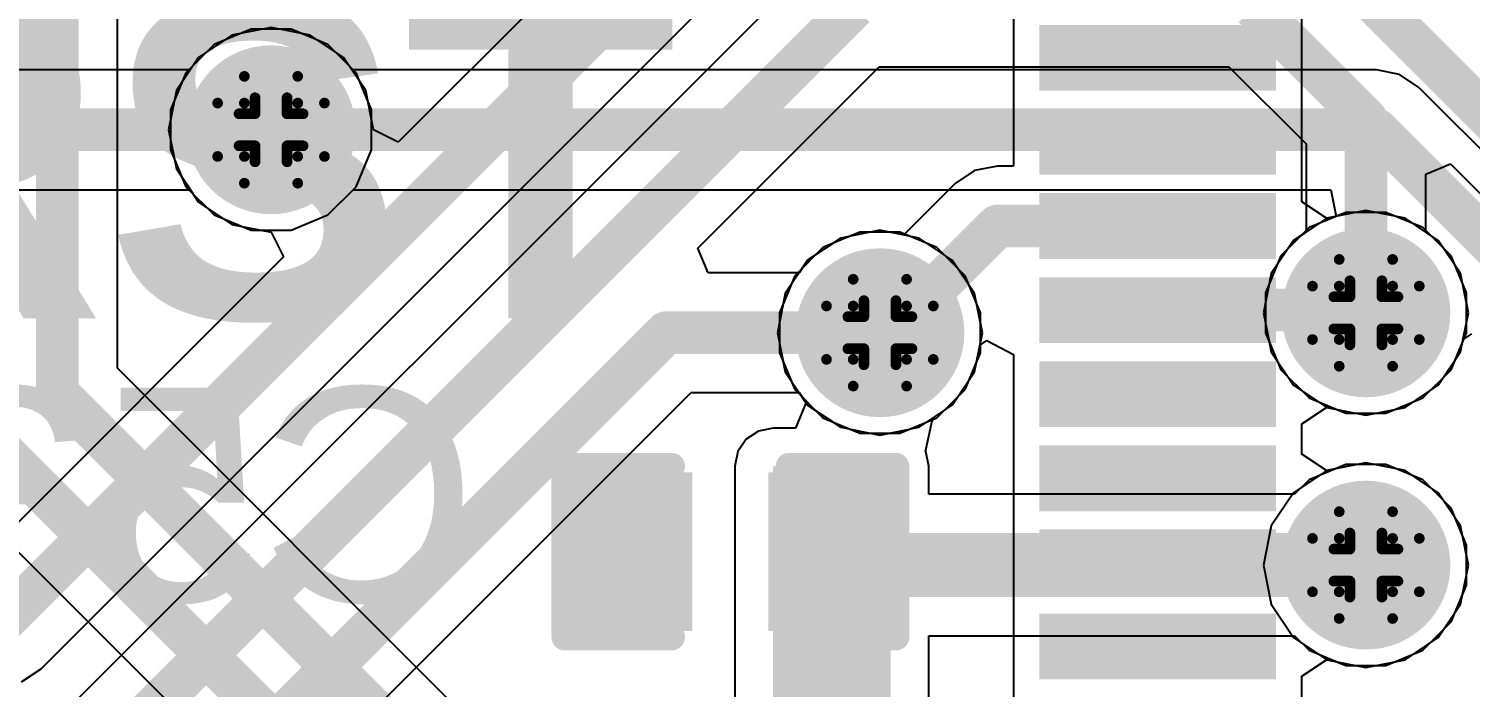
# Model space of a CAD drawing. Header units: inches. Extents: x -0.1 to 17.9, y -0.8 to 4.8.
# Drawn here: x 1.7406 to 2.0105, y 2.7796 to 2.9029 of the extents above; entities that cross this region are included whole.
import ezdxf

# ---------------------------------------------------------------- set-up
doc = ezdxf.new("R2010")
doc.units = ezdxf.units.IN
doc.header["$MEASUREMENT"] = 0
for name, color, linetype in [('Bottom Layer 1', 5, 'Continuous'), ('Bottom Overlay', 54, 'Continuous'), ('Bottom Paste', 16, 'Continuous'), ('Bottom Solder', 6, 'Continuous'), ('Drill Drawing', 1, 'Continuous'), ('GND+Signal', 16, 'Continuous'), ('PWR+Signal', 76, 'Continuous'), ('Top Layer 1', 1, 'Continuous'), ('Top Overlay', 2, 'Continuous'), ('Top Paste', 8, 'Continuous'), ('Top Solder', 216, 'Continuous'), ('Via Holes', 16, 'Continuous')]:
    doc.layers.add(name, color=color, linetype=linetype)
doc.styles.add('Arial', font='', dxfattribs={"height": 0.2})
doc.styles.add('Arial_Bold', font='', dxfattribs={"height": 0.2})
doc.styles.get('Arial').set_extended_font_data('Arial')
doc.styles.get('Arial_Bold').set_extended_font_data('Arial', bold=True)

# ---------------------------------------------------------------- blocks, each defined once
blk = doc.blocks.new('C___0402_B_19')
at = {"layer": 'Bottom Layer 1'}
for points in [[(-0.0095, 0.0125), (-0.0095, -0.0125), (-0.0275, -0.0125), (-0.0275, 0.0125)], [(0.0275, 0.0125), (0.0275, -0.0125), (0.0095, -0.0125), (0.0095, 0.0125)]]:
    blk.add_hatch(color=5, dxfattribs=at).paths.add_polyline_path(points)
at = {"layer": 'Bottom Paste'}
for points in [[(-0.0095, 0.0125), (-0.0095, -0.0125), (-0.0275, -0.0125), (-0.0275, 0.0125)], [(0.0275, 0.0125), (0.0275, -0.0125), (0.0095, -0.0125), (0.0095, 0.0125)]]:
    blk.add_hatch(color=16, dxfattribs=at).paths.add_polyline_path(points)
at = {"layer": 'Bottom Solder'}
for points in [[(-0.00714, 0.01486), (-0.00714, -0.01486), (-0.02986, -0.01486), (-0.02986, 0.01486)], [(0.02986, 0.01486), (0.02986, -0.01486), (0.00714, -0.01486), (0.00714, 0.01486)]]:
    blk.add_hatch(color=6, dxfattribs=at).paths.add_polyline_path(points)
at = {"layer": 'Bottom Overlay'}
for points in [[(-0.011, 0.016, 0.005, 0.005, 0), (-0.031, 0.016, 0.005, 0.005, 0)], [(-0.031, 0.016, 0.005, 0.005, 0), (-0.031, -0.016, 0.005, 0.005, 0)], [(0.031, 0.016, 0.005, 0.005, 0), (0.011, 0.016, 0.005, 0.005, 0)], [(0.031, 0.016, 0.005, 0.005, 0), (0.031, -0.016, 0.005, 0.005, 0)], [(-0.011, -0.016, 0.005, 0.005, 0), (-0.031, -0.016, 0.005, 0.005, 0)], [(0.031, -0.016, 0.005, 0.005, 0), (0.011, -0.016, 0.005, 0.005, 0)]]:
    blk.add_lwpolyline(points, format="xyseb", dxfattribs=at)
for points in [[(-0.03225, 0.016, 0.0025, 0.0025, 1), (-0.02975, 0.016, 0.0025, 0.0025, 1)], [(-0.03225, 0.016, 0.0025, 0.0025, 1), (-0.02975, 0.016, 0.0025, 0.0025, 1)], [(-0.01225, 0.016, 0.0025, 0.0025, 1), (-0.00975, 0.016, 0.0025, 0.0025, 1)], [(0.00975, 0.016, 0.0025, 0.0025, 1), (0.01225, 0.016, 0.0025, 0.0025, 1)], [(0.02975, 0.016, 0.0025, 0.0025, 1), (0.03225, 0.016, 0.0025, 0.0025, 1)], [(0.02975, 0.016, 0.0025, 0.0025, 1), (0.03225, 0.016, 0.0025, 0.0025, 1)], [(-0.03225, -0.016, 0.0025, 0.0025, 1), (-0.02975, -0.016, 0.0025, 0.0025, 1)], [(-0.03225, -0.016, 0.0025, 0.0025, 1), (-0.02975, -0.016, 0.0025, 0.0025, 1)], [(-0.01225, -0.016, 0.0025, 0.0025, 1), (-0.00975, -0.016, 0.0025, 0.0025, 1)], [(0.00975, -0.016, 0.0025, 0.0025, 1), (0.01225, -0.016, 0.0025, 0.0025, 1)], [(0.02975, -0.016, 0.0025, 0.0025, 1), (0.03225, -0.016, 0.0025, 0.0025, 1)], [(0.02975, -0.016, 0.0025, 0.0025, 1), (0.03225, -0.016, 0.0025, 0.0025, 1)]]:
    blk.add_lwpolyline(points, format="xyseb", close=True, dxfattribs=at)
blk = doc.blocks.new('100_VQFN__12_12__100')
at = {"layer": 'Top Layer 1'}
for points in [[(-0.208, 0.16148), (-0.208, 0.15348), (-0.248, 0.15348), (-0.248, 0.16148)], [(-0.208, 0.14573), (-0.208, 0.13773), (-0.248, 0.13773), (-0.248, 0.14573)], [(-0.208, 0.12998), (-0.208, 0.12198), (-0.248, 0.12198), (-0.248, 0.12998)], [(-0.208, 0.11424), (-0.208, 0.10624), (-0.248, 0.10624), (-0.248, 0.11424)], [(-0.208, 0.09849), (-0.208, 0.09049), (-0.248, 0.09049), (-0.248, 0.09849)], [(-0.208, 0.08274), (-0.208, 0.07474), (-0.248, 0.07474), (-0.248, 0.08274)], [(-0.208, 0.06699), (-0.208, 0.05899), (-0.248, 0.05899), (-0.248, 0.06699)], [(-0.208, 0.05124), (-0.208, 0.04324), (-0.248, 0.04324), (-0.248, 0.05124)]]:
    blk.add_hatch(color=1, dxfattribs=at).paths.add_polyline_path(points)
at = {"layer": 'Top Paste'}
for points in [[(-0.208, 0.16148), (-0.208, 0.15348), (-0.248, 0.15348), (-0.248, 0.16148)], [(-0.208, 0.14573), (-0.208, 0.13773), (-0.248, 0.13773), (-0.248, 0.14573)], [(-0.208, 0.12998), (-0.208, 0.12198), (-0.248, 0.12198), (-0.248, 0.12998)], [(-0.208, 0.11424), (-0.208, 0.10624), (-0.248, 0.10624), (-0.248, 0.11424)], [(-0.208, 0.09849), (-0.208, 0.09049), (-0.248, 0.09049), (-0.248, 0.09849)], [(-0.208, 0.08274), (-0.208, 0.07474), (-0.248, 0.07474), (-0.248, 0.08274)], [(-0.208, 0.06699), (-0.208, 0.05899), (-0.248, 0.05899), (-0.248, 0.06699)], [(-0.208, 0.05124), (-0.208, 0.04324), (-0.248, 0.04324), (-0.248, 0.05124)]]:
    blk.add_hatch(color=8, dxfattribs=at).paths.add_polyline_path(points)
at = {"layer": 'Top Solder'}
for points in [[(-0.20583, 0.16365), (-0.20583, 0.15131), (-0.25016, 0.15131), (-0.25016, 0.16365)], [(-0.20583, 0.1479), (-0.20583, 0.13557), (-0.25016, 0.13557), (-0.25016, 0.1479)], [(-0.20583, 0.13215), (-0.20583, 0.11982), (-0.25016, 0.11982), (-0.25016, 0.13215)], [(-0.20583, 0.1164), (-0.20583, 0.10407), (-0.25016, 0.10407), (-0.25016, 0.1164)], [(-0.20583, 0.10065), (-0.20583, 0.08832), (-0.25016, 0.08832), (-0.25016, 0.10065)], [(-0.20583, 0.08491), (-0.20583, 0.07257), (-0.25016, 0.07257), (-0.25016, 0.08491)], [(-0.20583, 0.06916), (-0.20583, 0.05683), (-0.25016, 0.05683), (-0.25016, 0.06916)], [(-0.20583, 0.05341), (-0.20583, 0.04108), (-0.25016, 0.04108), (-0.25016, 0.05341)]]:
    blk.add_hatch(color=216, dxfattribs=at).paths.add_polyline_path(points)

msp = doc.modelspace()

# ---------------------------------------------------------------- hatches: boundary and pattern name
at = {"layer": 'Bottom Layer 1'}
h = msp.add_hatch(color=5, dxfattribs=at)
edge = h.paths.add_edge_path()
edge.add_arc((1.786, 2.884), 0.01181, 0, 360)
h = msp.add_hatch(color=5, dxfattribs=at)
edge = h.paths.add_edge_path()
edge.add_arc((1.991, 2.84972), 0.01181, 0, 360)
h = msp.add_hatch(color=5, dxfattribs=at)
edge = h.paths.add_edge_path()
edge.add_arc((1.9, 2.846), 0.01181, 0, 360)
msp.add_hatch(color=5, dxfattribs=at).paths.add_polyline_path([(1.88, 2.744), (1.902, 2.744), (1.902, 2.821), (1.88, 2.821)])
h = msp.add_hatch(color=5, dxfattribs=at)
edge = h.paths.add_edge_path()
edge.add_arc((1.991, 2.80248), 0.01181, 0, 360)
at = {"layer": 'Bottom Solder'}
h = msp.add_hatch(color=6, dxfattribs=at)
edge = h.paths.add_edge_path()
edge.add_arc((1.786, 2.884), 0.01581, 0, 360)
h = msp.add_hatch(color=6, dxfattribs=at)
edge = h.paths.add_edge_path()
edge.add_arc((1.991, 2.84972), 0.01581, 0, 360)
h = msp.add_hatch(color=6, dxfattribs=at)
edge = h.paths.add_edge_path()
edge.add_arc((1.9, 2.846), 0.01581, 0, 360)
h = msp.add_hatch(color=6, dxfattribs=at)
edge = h.paths.add_edge_path()
edge.add_arc((1.991, 2.80248), 0.01581, 0, 360)
at = {"layer": 'GND+Signal'}
h = msp.add_hatch(color=16, dxfattribs=at)
edge = h.paths.add_edge_path()
edge.add_arc((1.786, 2.884), 0.01181, 0, 360)
h = msp.add_hatch(color=16, dxfattribs=at)
edge = h.paths.add_edge_path()
edge.add_arc((1.991, 2.84972), 0.01181, 0, 360)
h = msp.add_hatch(color=16, dxfattribs=at)
edge = h.paths.add_edge_path()
edge.add_arc((1.9, 2.846), 0.01181, 0, 360)
h = msp.add_hatch(color=16, dxfattribs=at)
edge = h.paths.add_edge_path()
edge.add_arc((1.991, 2.80248), 0.01181, 0, 360)
at = {"layer": 'PWR+Signal'}
h = msp.add_hatch(color=76, dxfattribs=at)
edge = h.paths.add_edge_path()
edge.add_arc((1.786, 2.884), 0.01181, 0, 360)
h = msp.add_hatch(color=76, dxfattribs=at)
edge = h.paths.add_edge_path()
edge.add_arc((1.991, 2.84972), 0.01181, 0, 360)
h = msp.add_hatch(color=76, dxfattribs=at)
edge = h.paths.add_edge_path()
edge.add_arc((1.9, 2.846), 0.01181, 0, 360)
h = msp.add_hatch(color=76, dxfattribs=at)
edge = h.paths.add_edge_path()
edge.add_arc((1.991, 2.80248), 0.01181, 0, 360)
at = {"layer": 'Top Layer 1'}
h = msp.add_hatch(color=1, dxfattribs=at)
edge = h.paths.add_edge_path()
edge.add_arc((1.786, 2.884), 0.01181, 0, 360)
h = msp.add_hatch(color=1, dxfattribs=at)
edge = h.paths.add_edge_path()
edge.add_arc((1.991, 2.84972), 0.01181, 0, 360)
h = msp.add_hatch(color=1, dxfattribs=at)
edge = h.paths.add_edge_path()
edge.add_arc((1.9, 2.846), 0.01181, 0, 360)
h = msp.add_hatch(color=1, dxfattribs=at)
edge = h.paths.add_edge_path()
edge.add_arc((1.991, 2.80248), 0.01181, 0, 360)
at = {"layer": 'Via Holes'}
h = msp.add_hatch(color=7, dxfattribs=at)
edge = h.paths.add_edge_path()
edge.add_arc((1.786, 2.884), 0.00591, 0, 360)
h = msp.add_hatch(color=7, dxfattribs=at)
edge = h.paths.add_edge_path()
edge.add_arc((1.991, 2.84972), 0.00591, 0, 360)
h = msp.add_hatch(color=7, dxfattribs=at)
edge = h.paths.add_edge_path()
edge.add_arc((1.9, 2.846), 0.00591, 0, 360)
h = msp.add_hatch(color=7, dxfattribs=at)
edge = h.paths.add_edge_path()
edge.add_arc((1.991, 2.80248), 0.00591, 0, 360)

# ---------------------------------------------------------------- linework, layer by layer
at = {"layer": 'Bottom Layer 1'}
for p, q in [((1.75722, 2.83933), (1.75722, 3.38261)), ((1.78226, 2.90281), (1.77534, 2.89995)), ((1.78974, 2.90281), (1.78226, 2.90281)), ((1.79666, 2.89995), (1.78974, 2.90281)), ((1.77534, 2.89995), (1.77005, 2.89466)), ((1.80139, 2.89522), (1.79666, 2.89995)), ((1.77005, 2.89466), (1.76719, 2.88774)), ((1.993, 2.89522), (1.80139, 2.89522)), ((1.99729, 2.89436), (1.993, 2.89522)), ((1.993, 2.89522), (1.993, 2.89522)), ((2.00093, 2.89193), (1.99729, 2.89436)), ((2.02618, 2.86668), (2.00093, 2.89193)), ((1.76719, 2.88774), (1.76719, 2.88026)), ((1.76719, 2.88026), (1.77005, 2.87334)), ((1.77005, 2.87334), (1.77534, 2.86805)), ((1.79666, 2.86805), (1.80139, 2.87278)), ((1.80139, 2.87278), (1.98445, 2.87278)), ((1.98445, 2.87278), (1.98545, 2.86778)), ((1.77534, 2.86805), (1.78226, 2.86519)), ((1.78974, 2.86519), (1.79666, 2.86805)), ((1.98545, 2.86778), (1.98035, 2.86567)), ((1.78226, 2.86519), (1.78974, 2.86519)), ((1.89626, 2.86481), (1.88934, 2.86195)), ((1.90374, 2.86481), (1.89626, 2.86481)), ((1.91066, 2.86195), (1.90374, 2.86481)), ((1.98035, 2.86567), (1.97505, 2.86038)), ((1.88934, 2.86195), (1.88405, 2.85666)), ((1.91595, 2.85666), (1.91066, 2.86195)), ((1.97505, 2.86038), (1.97219, 2.85347)), ((1.88405, 2.85666), (1.88119, 2.84974)), ((1.91881, 2.84974), (1.91595, 2.85666)), ((1.97219, 2.85347), (1.97219, 2.84598)), ((1.88119, 2.84974), (1.88119, 2.84226)), ((1.91881, 2.84226), (1.91881, 2.84974)), ((1.97219, 2.84598), (1.97505, 2.83907)), ((2.00695, 2.83907), (2.00931, 2.84476)), ((2.00931, 2.84476), (2.01086, 2.84577)), ((1.70018, 2.84343), (1.84094, 2.70268)), ((1.88119, 2.84226), (1.88405, 2.83534)), ((1.91595, 2.83534), (1.91881, 2.84226)), ((1.85871, 2.73784), (1.75722, 2.83933)), ((1.97505, 2.83907), (1.98035, 2.83378)), ((2.00166, 2.83378), (2.00695, 2.83907)), ((1.88405, 2.83534), (1.88626, 2.83314)), ((1.91066, 2.83005), (1.91595, 2.83534)), ((1.98035, 2.83378), (1.98726, 2.83091)), ((1.99474, 2.83091), (2.00166, 2.83378)), ((1.88626, 2.83314), (1.88419, 2.82814)), ((1.90856, 2.82377), (1.9098, 2.82947)), ((1.9098, 2.82947), (1.91008, 2.82982)), ((1.91008, 2.82982), (1.91066, 2.83005)), ((1.98726, 2.83091), (1.99474, 2.83091)), ((1.87495, 2.82605), (1.87341, 2.82373)), ((1.87727, 2.82759), (1.87495, 2.82605)), ((1.88, 2.82814), (1.87727, 2.82759)), ((1.88419, 2.82814), (1.88, 2.82814)), ((1.87341, 2.82373), (1.87286, 2.821)), ((1.90859, 2.82373), (1.90856, 2.82377)), ((1.90914, 2.821), (1.90859, 2.82373)), ((1.87286, 2.821), (1.87286, 2.744)), ((1.90914, 2.81574), (1.90914, 2.821)), ((1.98726, 2.82129), (1.98035, 2.81843)), ((1.99474, 2.82129), (1.98726, 2.82129)), ((2.00166, 2.81843), (1.99474, 2.82129)), ((1.98035, 2.81843), (1.97765, 2.81574)), ((2.00695, 2.81314), (2.00166, 2.81843)), ((1.97765, 2.81574), (1.90914, 2.81574)), ((2.00981, 2.80622), (2.00695, 2.81314)), ((2.00981, 2.79874), (2.00981, 2.80622)), ((2.00695, 2.79183), (2.00981, 2.79874)), ((2.00166, 2.78653), (2.00695, 2.79183)), ((1.90914, 2.74819), (1.90914, 2.78923)), ((1.90914, 2.78923), (1.97765, 2.78923)), ((1.97765, 2.78923), (1.98035, 2.78653)), ((1.98035, 2.78653), (1.98726, 2.78367)), ((1.99474, 2.78367), (2.00166, 2.78653)), ((1.98726, 2.78367), (1.99474, 2.78367))]:
    msp.add_line(p, q, dxfattribs=at)
for points in [[(1.746, 2.83469, 0.008, 0.008, 0), (1.746, 3.398, 0.008, 0.008, 0)], [(1.786, 2.884, 0.008, 0.008, 0), (1.993, 2.884, 0.008, 0.008, 0)], [(1.993, 2.884, 0.008, 0.008, 0), (2.02154, 2.85546, 0.008, 0.008, 0)], [(1.70789, 2.85159, 0.008, 0.008, 0), (1.85752, 2.70195, 0.008, 0.008, 0)], [(1.746, 2.83469, 0.008, 0.008, 0), (1.85407, 2.72662, 0.008, 0.008, 0)], [(1.8905, 2.805, 0.012, 0.012, 0), (1.89302, 2.80248, 0.012, 0.012, 0)], [(1.89302, 2.80248, 0.012, 0.012, 0), (1.991, 2.80248, 0.012, 0.012, 0)]]:
    msp.add_lwpolyline(points, format="xyseb", dxfattribs=at)
for points in [[(1.784, 2.884, 0.004, 0.004, 1), (1.788, 2.884, 0.004, 0.004, 1)], [(1.991, 2.884, 0.004, 0.004, 1), (1.995, 2.884, 0.004, 0.004, 1)], [(1.991, 2.884, 0.004, 0.004, 1), (1.995, 2.884, 0.004, 0.004, 1)], [(1.744, 2.83469, 0.004, 0.004, 1), (1.748, 2.83469, 0.004, 0.004, 1)], [(1.744, 2.83469, 0.004, 0.004, 1), (1.748, 2.83469, 0.004, 0.004, 1)], [(1.8875, 2.805, 0.006, 0.006, 1), (1.8935, 2.805, 0.006, 0.006, 1)], [(1.89002, 2.80248, 0.006, 0.006, 1), (1.89602, 2.80248, 0.006, 0.006, 1)], [(1.89002, 2.80248, 0.006, 0.006, 1), (1.89602, 2.80248, 0.006, 0.006, 1)], [(1.988, 2.80248, 0.006, 0.006, 1), (1.994, 2.80248, 0.006, 0.006, 1)]]:
    msp.add_lwpolyline(points, format="xyseb", close=True, dxfattribs=at)
at = {"layer": 'Drill Drawing'}
for points in [[(1.781, 2.889, 0.002, 0.002, 0), (1.781, 2.894, 0.002, 0.002, 0)], [(1.781, 2.894, 0.002, 0.002, 0), (1.791, 2.894, 0.002, 0.002, 0)], [(1.791, 2.889, 0.002, 0.002, 0), (1.791, 2.894, 0.002, 0.002, 0)], [(1.783, 2.887, 0.002, 0.002, 0), (1.783, 2.89, 0.002, 0.002, 0)], [(1.783, 2.89, 0.002, 0.002, 0), (1.789, 2.89, 0.002, 0.002, 0)], [(1.789, 2.887, 0.002, 0.002, 0), (1.789, 2.89, 0.002, 0.002, 0)], [(1.776, 2.879, 0.002, 0.002, 0), (1.776, 2.889, 0.002, 0.002, 0)], [(1.776, 2.889, 0.002, 0.002, 0), (1.781, 2.889, 0.002, 0.002, 0)], [(1.78, 2.881, 0.002, 0.002, 0), (1.78, 2.887, 0.002, 0.002, 0)], [(1.78, 2.887, 0.002, 0.002, 0), (1.783, 2.887, 0.002, 0.002, 0)], [(1.789, 2.887, 0.002, 0.002, 0), (1.792, 2.887, 0.002, 0.002, 0)], [(1.791, 2.889, 0.002, 0.002, 0), (1.796, 2.889, 0.002, 0.002, 0)], [(1.792, 2.881, 0.002, 0.002, 0), (1.792, 2.887, 0.002, 0.002, 0)], [(1.796, 2.879, 0.002, 0.002, 0), (1.796, 2.889, 0.002, 0.002, 0)], [(1.776, 2.879, 0.002, 0.002, 0), (1.781, 2.879, 0.002, 0.002, 0)], [(1.78, 2.881, 0.002, 0.002, 0), (1.783, 2.881, 0.002, 0.002, 0)], [(1.781, 2.874, 0.002, 0.002, 0), (1.781, 2.879, 0.002, 0.002, 0)], [(1.783, 2.878, 0.002, 0.002, 0), (1.783, 2.881, 0.002, 0.002, 0)], [(1.789, 2.881, 0.002, 0.002, 0), (1.792, 2.881, 0.002, 0.002, 0)], [(1.789, 2.878, 0.002, 0.002, 0), (1.789, 2.881, 0.002, 0.002, 0)], [(1.791, 2.879, 0.002, 0.002, 0), (1.796, 2.879, 0.002, 0.002, 0)], [(1.791, 2.874, 0.002, 0.002, 0), (1.791, 2.879, 0.002, 0.002, 0)], [(1.783, 2.878, 0.002, 0.002, 0), (1.789, 2.878, 0.002, 0.002, 0)], [(1.781, 2.874, 0.002, 0.002, 0), (1.791, 2.874, 0.002, 0.002, 0)], [(1.986, 2.85472, 0.002, 0.002, 0), (1.986, 2.85972, 0.002, 0.002, 0)], [(1.986, 2.85972, 0.002, 0.002, 0), (1.996, 2.85972, 0.002, 0.002, 0)], [(1.996, 2.85472, 0.002, 0.002, 0), (1.996, 2.85972, 0.002, 0.002, 0)], [(1.895, 2.851, 0.002, 0.002, 0), (1.895, 2.856, 0.002, 0.002, 0)], [(1.895, 2.856, 0.002, 0.002, 0), (1.905, 2.856, 0.002, 0.002, 0)], [(1.905, 2.851, 0.002, 0.002, 0), (1.905, 2.856, 0.002, 0.002, 0)], [(1.981, 2.84472, 0.002, 0.002, 0), (1.981, 2.85472, 0.002, 0.002, 0)], [(1.981, 2.85472, 0.002, 0.002, 0), (1.986, 2.85472, 0.002, 0.002, 0)], [(1.988, 2.85272, 0.002, 0.002, 0), (1.988, 2.85572, 0.002, 0.002, 0)], [(1.988, 2.85572, 0.002, 0.002, 0), (1.994, 2.85572, 0.002, 0.002, 0)], [(1.994, 2.85272, 0.002, 0.002, 0), (1.994, 2.85572, 0.002, 0.002, 0)], [(1.996, 2.85472, 0.002, 0.002, 0), (2.001, 2.85472, 0.002, 0.002, 0)], [(2.001, 2.84472, 0.002, 0.002, 0), (2.001, 2.85472, 0.002, 0.002, 0)], [(1.897, 2.849, 0.002, 0.002, 0), (1.897, 2.852, 0.002, 0.002, 0)], [(1.897, 2.852, 0.002, 0.002, 0), (1.903, 2.852, 0.002, 0.002, 0)], [(1.903, 2.849, 0.002, 0.002, 0), (1.903, 2.852, 0.002, 0.002, 0)], [(1.985, 2.84672, 0.002, 0.002, 0), (1.985, 2.85272, 0.002, 0.002, 0)], [(1.985, 2.85272, 0.002, 0.002, 0), (1.988, 2.85272, 0.002, 0.002, 0)], [(1.994, 2.85272, 0.002, 0.002, 0), (1.997, 2.85272, 0.002, 0.002, 0)], [(1.997, 2.84672, 0.002, 0.002, 0), (1.997, 2.85272, 0.002, 0.002, 0)], [(1.89, 2.841, 0.002, 0.002, 0), (1.89, 2.851, 0.002, 0.002, 0)], [(1.89, 2.851, 0.002, 0.002, 0), (1.895, 2.851, 0.002, 0.002, 0)], [(1.894, 2.843, 0.002, 0.002, 0), (1.894, 2.849, 0.002, 0.002, 0)], [(1.894, 2.849, 0.002, 0.002, 0), (1.897, 2.849, 0.002, 0.002, 0)], [(1.903, 2.849, 0.002, 0.002, 0), (1.906, 2.849, 0.002, 0.002, 0)], [(1.905, 2.851, 0.002, 0.002, 0), (1.91, 2.851, 0.002, 0.002, 0)], [(1.906, 2.843, 0.002, 0.002, 0), (1.906, 2.849, 0.002, 0.002, 0)], [(1.91, 2.841, 0.002, 0.002, 0), (1.91, 2.851, 0.002, 0.002, 0)], [(1.985, 2.84672, 0.002, 0.002, 0), (1.988, 2.84672, 0.002, 0.002, 0)], [(1.988, 2.84372, 0.002, 0.002, 0), (1.988, 2.84672, 0.002, 0.002, 0)], [(1.994, 2.84672, 0.002, 0.002, 0), (1.997, 2.84672, 0.002, 0.002, 0)], [(1.994, 2.84372, 0.002, 0.002, 0), (1.994, 2.84672, 0.002, 0.002, 0)], [(1.981, 2.84472, 0.002, 0.002, 0), (1.986, 2.84472, 0.002, 0.002, 0)], [(1.986, 2.83972, 0.002, 0.002, 0), (1.986, 2.84472, 0.002, 0.002, 0)], [(1.988, 2.84372, 0.002, 0.002, 0), (1.994, 2.84372, 0.002, 0.002, 0)], [(1.996, 2.84472, 0.002, 0.002, 0), (2.001, 2.84472, 0.002, 0.002, 0)], [(1.996, 2.83972, 0.002, 0.002, 0), (1.996, 2.84472, 0.002, 0.002, 0)], [(1.89, 2.841, 0.002, 0.002, 0), (1.895, 2.841, 0.002, 0.002, 0)], [(1.894, 2.843, 0.002, 0.002, 0), (1.897, 2.843, 0.002, 0.002, 0)], [(1.895, 2.836, 0.002, 0.002, 0), (1.895, 2.841, 0.002, 0.002, 0)], [(1.897, 2.84, 0.002, 0.002, 0), (1.897, 2.843, 0.002, 0.002, 0)], [(1.903, 2.843, 0.002, 0.002, 0), (1.906, 2.843, 0.002, 0.002, 0)], [(1.903, 2.84, 0.002, 0.002, 0), (1.903, 2.843, 0.002, 0.002, 0)], [(1.905, 2.841, 0.002, 0.002, 0), (1.91, 2.841, 0.002, 0.002, 0)], [(1.905, 2.836, 0.002, 0.002, 0), (1.905, 2.841, 0.002, 0.002, 0)], [(1.897, 2.84, 0.002, 0.002, 0), (1.903, 2.84, 0.002, 0.002, 0)], [(1.986, 2.83972, 0.002, 0.002, 0), (1.996, 2.83972, 0.002, 0.002, 0)], [(1.895, 2.836, 0.002, 0.002, 0), (1.905, 2.836, 0.002, 0.002, 0)], [(1.986, 2.80748, 0.002, 0.002, 0), (1.986, 2.81248, 0.002, 0.002, 0)], [(1.986, 2.81248, 0.002, 0.002, 0), (1.996, 2.81248, 0.002, 0.002, 0)], [(1.996, 2.80748, 0.002, 0.002, 0), (1.996, 2.81248, 0.002, 0.002, 0)], [(1.988, 2.80548, 0.002, 0.002, 0), (1.988, 2.80848, 0.002, 0.002, 0)], [(1.988, 2.80848, 0.002, 0.002, 0), (1.994, 2.80848, 0.002, 0.002, 0)], [(1.994, 2.80548, 0.002, 0.002, 0), (1.994, 2.80848, 0.002, 0.002, 0)], [(1.981, 2.79748, 0.002, 0.002, 0), (1.981, 2.80748, 0.002, 0.002, 0)], [(1.981, 2.80748, 0.002, 0.002, 0), (1.986, 2.80748, 0.002, 0.002, 0)], [(1.996, 2.80748, 0.002, 0.002, 0), (2.001, 2.80748, 0.002, 0.002, 0)], [(2.001, 2.79748, 0.002, 0.002, 0), (2.001, 2.80748, 0.002, 0.002, 0)], [(1.985, 2.79948, 0.002, 0.002, 0), (1.985, 2.80548, 0.002, 0.002, 0)], [(1.985, 2.80548, 0.002, 0.002, 0), (1.988, 2.80548, 0.002, 0.002, 0)], [(1.994, 2.80548, 0.002, 0.002, 0), (1.997, 2.80548, 0.002, 0.002, 0)], [(1.997, 2.79948, 0.002, 0.002, 0), (1.997, 2.80548, 0.002, 0.002, 0)], [(1.985, 2.79948, 0.002, 0.002, 0), (1.988, 2.79948, 0.002, 0.002, 0)], [(1.988, 2.79648, 0.002, 0.002, 0), (1.988, 2.79948, 0.002, 0.002, 0)], [(1.994, 2.79948, 0.002, 0.002, 0), (1.997, 2.79948, 0.002, 0.002, 0)], [(1.994, 2.79648, 0.002, 0.002, 0), (1.994, 2.79948, 0.002, 0.002, 0)], [(1.981, 2.79748, 0.002, 0.002, 0), (1.986, 2.79748, 0.002, 0.002, 0)], [(1.986, 2.79248, 0.002, 0.002, 0), (1.986, 2.79748, 0.002, 0.002, 0)], [(1.988, 2.79648, 0.002, 0.002, 0), (1.994, 2.79648, 0.002, 0.002, 0)], [(1.996, 2.79748, 0.002, 0.002, 0), (2.001, 2.79748, 0.002, 0.002, 0)], [(1.996, 2.79248, 0.002, 0.002, 0), (1.996, 2.79748, 0.002, 0.002, 0)], [(1.986, 2.79248, 0.002, 0.002, 0), (1.996, 2.79248, 0.002, 0.002, 0)]]:
    msp.add_lwpolyline(points, format="xyseb", dxfattribs=at)
for points in [[(1.7805, 2.894, 0.001, 0.001, 1), (1.7815, 2.894, 0.001, 0.001, 1)], [(1.7805, 2.894, 0.001, 0.001, 1), (1.7815, 2.894, 0.001, 0.001, 1)], [(1.7905, 2.894, 0.001, 0.001, 1), (1.7915, 2.894, 0.001, 0.001, 1)], [(1.7905, 2.894, 0.001, 0.001, 1), (1.7915, 2.894, 0.001, 0.001, 1)], [(1.7825, 2.89, 0.001, 0.001, 1), (1.7835, 2.89, 0.001, 0.001, 1)], [(1.7825, 2.89, 0.001, 0.001, 1), (1.7835, 2.89, 0.001, 0.001, 1)], [(1.7885, 2.89, 0.001, 0.001, 1), (1.7895, 2.89, 0.001, 0.001, 1)], [(1.7885, 2.89, 0.001, 0.001, 1), (1.7895, 2.89, 0.001, 0.001, 1)], [(1.7755, 2.889, 0.001, 0.001, 1), (1.7765, 2.889, 0.001, 0.001, 1)], [(1.7755, 2.889, 0.001, 0.001, 1), (1.7765, 2.889, 0.001, 0.001, 1)], [(1.7795, 2.887, 0.001, 0.001, 1), (1.7805, 2.887, 0.001, 0.001, 1)], [(1.7795, 2.887, 0.001, 0.001, 1), (1.7805, 2.887, 0.001, 0.001, 1)], [(1.7805, 2.889, 0.001, 0.001, 1), (1.7815, 2.889, 0.001, 0.001, 1)], [(1.7805, 2.889, 0.001, 0.001, 1), (1.7815, 2.889, 0.001, 0.001, 1)], [(1.7825, 2.887, 0.001, 0.001, 1), (1.7835, 2.887, 0.001, 0.001, 1)], [(1.7825, 2.887, 0.001, 0.001, 1), (1.7835, 2.887, 0.001, 0.001, 1)], [(1.7885, 2.887, 0.001, 0.001, 1), (1.7895, 2.887, 0.001, 0.001, 1)], [(1.7885, 2.887, 0.001, 0.001, 1), (1.7895, 2.887, 0.001, 0.001, 1)], [(1.7905, 2.889, 0.001, 0.001, 1), (1.7915, 2.889, 0.001, 0.001, 1)], [(1.7905, 2.889, 0.001, 0.001, 1), (1.7915, 2.889, 0.001, 0.001, 1)], [(1.7915, 2.887, 0.001, 0.001, 1), (1.7925, 2.887, 0.001, 0.001, 1)], [(1.7915, 2.887, 0.001, 0.001, 1), (1.7925, 2.887, 0.001, 0.001, 1)], [(1.7955, 2.889, 0.001, 0.001, 1), (1.7965, 2.889, 0.001, 0.001, 1)], [(1.7955, 2.889, 0.001, 0.001, 1), (1.7965, 2.889, 0.001, 0.001, 1)], [(1.7755, 2.879, 0.001, 0.001, 1), (1.7765, 2.879, 0.001, 0.001, 1)], [(1.7755, 2.879, 0.001, 0.001, 1), (1.7765, 2.879, 0.001, 0.001, 1)], [(1.7795, 2.881, 0.001, 0.001, 1), (1.7805, 2.881, 0.001, 0.001, 1)], [(1.7795, 2.881, 0.001, 0.001, 1), (1.7805, 2.881, 0.001, 0.001, 1)], [(1.7805, 2.879, 0.001, 0.001, 1), (1.7815, 2.879, 0.001, 0.001, 1)], [(1.7805, 2.879, 0.001, 0.001, 1), (1.7815, 2.879, 0.001, 0.001, 1)], [(1.7825, 2.881, 0.001, 0.001, 1), (1.7835, 2.881, 0.001, 0.001, 1)], [(1.7825, 2.881, 0.001, 0.001, 1), (1.7835, 2.881, 0.001, 0.001, 1)], [(1.7885, 2.881, 0.001, 0.001, 1), (1.7895, 2.881, 0.001, 0.001, 1)], [(1.7885, 2.881, 0.001, 0.001, 1), (1.7895, 2.881, 0.001, 0.001, 1)], [(1.7905, 2.879, 0.001, 0.001, 1), (1.7915, 2.879, 0.001, 0.001, 1)], [(1.7905, 2.879, 0.001, 0.001, 1), (1.7915, 2.879, 0.001, 0.001, 1)], [(1.7915, 2.881, 0.001, 0.001, 1), (1.7925, 2.881, 0.001, 0.001, 1)], [(1.7915, 2.881, 0.001, 0.001, 1), (1.7925, 2.881, 0.001, 0.001, 1)], [(1.7955, 2.879, 0.001, 0.001, 1), (1.7965, 2.879, 0.001, 0.001, 1)], [(1.7955, 2.879, 0.001, 0.001, 1), (1.7965, 2.879, 0.001, 0.001, 1)], [(1.7825, 2.878, 0.001, 0.001, 1), (1.7835, 2.878, 0.001, 0.001, 1)], [(1.7825, 2.878, 0.001, 0.001, 1), (1.7835, 2.878, 0.001, 0.001, 1)], [(1.7885, 2.878, 0.001, 0.001, 1), (1.7895, 2.878, 0.001, 0.001, 1)], [(1.7885, 2.878, 0.001, 0.001, 1), (1.7895, 2.878, 0.001, 0.001, 1)], [(1.7805, 2.874, 0.001, 0.001, 1), (1.7815, 2.874, 0.001, 0.001, 1)], [(1.7805, 2.874, 0.001, 0.001, 1), (1.7815, 2.874, 0.001, 0.001, 1)], [(1.7905, 2.874, 0.001, 0.001, 1), (1.7915, 2.874, 0.001, 0.001, 1)], [(1.7905, 2.874, 0.001, 0.001, 1), (1.7915, 2.874, 0.001, 0.001, 1)], [(1.9855, 2.85972, 0.001, 0.001, 1), (1.9865, 2.85972, 0.001, 0.001, 1)], [(1.9855, 2.85972, 0.001, 0.001, 1), (1.9865, 2.85972, 0.001, 0.001, 1)], [(1.9955, 2.85972, 0.001, 0.001, 1), (1.9965, 2.85972, 0.001, 0.001, 1)], [(1.9955, 2.85972, 0.001, 0.001, 1), (1.9965, 2.85972, 0.001, 0.001, 1)], [(1.8945, 2.856, 0.001, 0.001, 1), (1.8955, 2.856, 0.001, 0.001, 1)], [(1.8945, 2.856, 0.001, 0.001, 1), (1.8955, 2.856, 0.001, 0.001, 1)], [(1.9045, 2.856, 0.001, 0.001, 1), (1.9055, 2.856, 0.001, 0.001, 1)], [(1.9045, 2.856, 0.001, 0.001, 1), (1.9055, 2.856, 0.001, 0.001, 1)], [(1.9805, 2.85472, 0.001, 0.001, 1), (1.9815, 2.85472, 0.001, 0.001, 1)], [(1.9805, 2.85472, 0.001, 0.001, 1), (1.9815, 2.85472, 0.001, 0.001, 1)], [(1.9855, 2.85472, 0.001, 0.001, 1), (1.9865, 2.85472, 0.001, 0.001, 1)], [(1.9855, 2.85472, 0.001, 0.001, 1), (1.9865, 2.85472, 0.001, 0.001, 1)], [(1.9875, 2.85572, 0.001, 0.001, 1), (1.9885, 2.85572, 0.001, 0.001, 1)], [(1.9875, 2.85572, 0.001, 0.001, 1), (1.9885, 2.85572, 0.001, 0.001, 1)], [(1.9935, 2.85572, 0.001, 0.001, 1), (1.9945, 2.85572, 0.001, 0.001, 1)], [(1.9935, 2.85572, 0.001, 0.001, 1), (1.9945, 2.85572, 0.001, 0.001, 1)], [(1.9955, 2.85472, 0.001, 0.001, 1), (1.9965, 2.85472, 0.001, 0.001, 1)], [(1.9955, 2.85472, 0.001, 0.001, 1), (1.9965, 2.85472, 0.001, 0.001, 1)], [(2.0005, 2.85472, 0.001, 0.001, 1), (2.0015, 2.85472, 0.001, 0.001, 1)], [(2.0005, 2.85472, 0.001, 0.001, 1), (2.0015, 2.85472, 0.001, 0.001, 1)], [(1.8965, 2.852, 0.001, 0.001, 1), (1.8975, 2.852, 0.001, 0.001, 1)], [(1.8965, 2.852, 0.001, 0.001, 1), (1.8975, 2.852, 0.001, 0.001, 1)], [(1.9025, 2.852, 0.001, 0.001, 1), (1.9035, 2.852, 0.001, 0.001, 1)], [(1.9025, 2.852, 0.001, 0.001, 1), (1.9035, 2.852, 0.001, 0.001, 1)], [(1.9845, 2.85272, 0.001, 0.001, 1), (1.9855, 2.85272, 0.001, 0.001, 1)], [(1.9845, 2.85272, 0.001, 0.001, 1), (1.9855, 2.85272, 0.001, 0.001, 1)], [(1.9875, 2.85272, 0.001, 0.001, 1), (1.9885, 2.85272, 0.001, 0.001, 1)], [(1.9875, 2.85272, 0.001, 0.001, 1), (1.9885, 2.85272, 0.001, 0.001, 1)], [(1.9935, 2.85272, 0.001, 0.001, 1), (1.9945, 2.85272, 0.001, 0.001, 1)], [(1.9935, 2.85272, 0.001, 0.001, 1), (1.9945, 2.85272, 0.001, 0.001, 1)], [(1.9965, 2.85272, 0.001, 0.001, 1), (1.9975, 2.85272, 0.001, 0.001, 1)], [(1.9965, 2.85272, 0.001, 0.001, 1), (1.9975, 2.85272, 0.001, 0.001, 1)], [(1.8895, 2.851, 0.001, 0.001, 1), (1.8905, 2.851, 0.001, 0.001, 1)], [(1.8895, 2.851, 0.001, 0.001, 1), (1.8905, 2.851, 0.001, 0.001, 1)], [(1.8935, 2.849, 0.001, 0.001, 1), (1.8945, 2.849, 0.001, 0.001, 1)], [(1.8935, 2.849, 0.001, 0.001, 1), (1.8945, 2.849, 0.001, 0.001, 1)], [(1.8945, 2.851, 0.001, 0.001, 1), (1.8955, 2.851, 0.001, 0.001, 1)], [(1.8945, 2.851, 0.001, 0.001, 1), (1.8955, 2.851, 0.001, 0.001, 1)], [(1.8965, 2.849, 0.001, 0.001, 1), (1.8975, 2.849, 0.001, 0.001, 1)], [(1.8965, 2.849, 0.001, 0.001, 1), (1.8975, 2.849, 0.001, 0.001, 1)], [(1.9025, 2.849, 0.001, 0.001, 1), (1.9035, 2.849, 0.001, 0.001, 1)], [(1.9025, 2.849, 0.001, 0.001, 1), (1.9035, 2.849, 0.001, 0.001, 1)], [(1.9045, 2.851, 0.001, 0.001, 1), (1.9055, 2.851, 0.001, 0.001, 1)], [(1.9045, 2.851, 0.001, 0.001, 1), (1.9055, 2.851, 0.001, 0.001, 1)], [(1.9055, 2.849, 0.001, 0.001, 1), (1.9065, 2.849, 0.001, 0.001, 1)], [(1.9055, 2.849, 0.001, 0.001, 1), (1.9065, 2.849, 0.001, 0.001, 1)], [(1.9095, 2.851, 0.001, 0.001, 1), (1.9105, 2.851, 0.001, 0.001, 1)], [(1.9095, 2.851, 0.001, 0.001, 1), (1.9105, 2.851, 0.001, 0.001, 1)], [(1.9845, 2.84672, 0.001, 0.001, 1), (1.9855, 2.84672, 0.001, 0.001, 1)], [(1.9845, 2.84672, 0.001, 0.001, 1), (1.9855, 2.84672, 0.001, 0.001, 1)], [(1.9875, 2.84672, 0.001, 0.001, 1), (1.9885, 2.84672, 0.001, 0.001, 1)], [(1.9875, 2.84672, 0.001, 0.001, 1), (1.9885, 2.84672, 0.001, 0.001, 1)], [(1.9935, 2.84672, 0.001, 0.001, 1), (1.9945, 2.84672, 0.001, 0.001, 1)], [(1.9935, 2.84672, 0.001, 0.001, 1), (1.9945, 2.84672, 0.001, 0.001, 1)], [(1.9965, 2.84672, 0.001, 0.001, 1), (1.9975, 2.84672, 0.001, 0.001, 1)], [(1.9965, 2.84672, 0.001, 0.001, 1), (1.9975, 2.84672, 0.001, 0.001, 1)], [(1.9805, 2.84472, 0.001, 0.001, 1), (1.9815, 2.84472, 0.001, 0.001, 1)], [(1.9805, 2.84472, 0.001, 0.001, 1), (1.9815, 2.84472, 0.001, 0.001, 1)], [(1.9855, 2.84472, 0.001, 0.001, 1), (1.9865, 2.84472, 0.001, 0.001, 1)], [(1.9855, 2.84472, 0.001, 0.001, 1), (1.9865, 2.84472, 0.001, 0.001, 1)], [(1.9875, 2.84372, 0.001, 0.001, 1), (1.9885, 2.84372, 0.001, 0.001, 1)], [(1.9875, 2.84372, 0.001, 0.001, 1), (1.9885, 2.84372, 0.001, 0.001, 1)], [(1.9935, 2.84372, 0.001, 0.001, 1), (1.9945, 2.84372, 0.001, 0.001, 1)], [(1.9935, 2.84372, 0.001, 0.001, 1), (1.9945, 2.84372, 0.001, 0.001, 1)], [(1.9955, 2.84472, 0.001, 0.001, 1), (1.9965, 2.84472, 0.001, 0.001, 1)], [(1.9955, 2.84472, 0.001, 0.001, 1), (1.9965, 2.84472, 0.001, 0.001, 1)], [(2.0005, 2.84472, 0.001, 0.001, 1), (2.0015, 2.84472, 0.001, 0.001, 1)], [(2.0005, 2.84472, 0.001, 0.001, 1), (2.0015, 2.84472, 0.001, 0.001, 1)], [(1.8895, 2.841, 0.001, 0.001, 1), (1.8905, 2.841, 0.001, 0.001, 1)], [(1.8895, 2.841, 0.001, 0.001, 1), (1.8905, 2.841, 0.001, 0.001, 1)], [(1.8935, 2.843, 0.001, 0.001, 1), (1.8945, 2.843, 0.001, 0.001, 1)], [(1.8935, 2.843, 0.001, 0.001, 1), (1.8945, 2.843, 0.001, 0.001, 1)], [(1.8945, 2.841, 0.001, 0.001, 1), (1.8955, 2.841, 0.001, 0.001, 1)], [(1.8945, 2.841, 0.001, 0.001, 1), (1.8955, 2.841, 0.001, 0.001, 1)], [(1.8965, 2.843, 0.001, 0.001, 1), (1.8975, 2.843, 0.001, 0.001, 1)], [(1.8965, 2.843, 0.001, 0.001, 1), (1.8975, 2.843, 0.001, 0.001, 1)], [(1.9025, 2.843, 0.001, 0.001, 1), (1.9035, 2.843, 0.001, 0.001, 1)], [(1.9025, 2.843, 0.001, 0.001, 1), (1.9035, 2.843, 0.001, 0.001, 1)], [(1.9045, 2.841, 0.001, 0.001, 1), (1.9055, 2.841, 0.001, 0.001, 1)], [(1.9045, 2.841, 0.001, 0.001, 1), (1.9055, 2.841, 0.001, 0.001, 1)], [(1.9055, 2.843, 0.001, 0.001, 1), (1.9065, 2.843, 0.001, 0.001, 1)], [(1.9055, 2.843, 0.001, 0.001, 1), (1.9065, 2.843, 0.001, 0.001, 1)], [(1.9095, 2.841, 0.001, 0.001, 1), (1.9105, 2.841, 0.001, 0.001, 1)], [(1.9095, 2.841, 0.001, 0.001, 1), (1.9105, 2.841, 0.001, 0.001, 1)], [(1.8965, 2.84, 0.001, 0.001, 1), (1.8975, 2.84, 0.001, 0.001, 1)], [(1.8965, 2.84, 0.001, 0.001, 1), (1.8975, 2.84, 0.001, 0.001, 1)], [(1.9025, 2.84, 0.001, 0.001, 1), (1.9035, 2.84, 0.001, 0.001, 1)], [(1.9025, 2.84, 0.001, 0.001, 1), (1.9035, 2.84, 0.001, 0.001, 1)], [(1.9855, 2.83972, 0.001, 0.001, 1), (1.9865, 2.83972, 0.001, 0.001, 1)], [(1.9855, 2.83972, 0.001, 0.001, 1), (1.9865, 2.83972, 0.001, 0.001, 1)], [(1.9955, 2.83972, 0.001, 0.001, 1), (1.9965, 2.83972, 0.001, 0.001, 1)], [(1.9955, 2.83972, 0.001, 0.001, 1), (1.9965, 2.83972, 0.001, 0.001, 1)], [(1.8945, 2.836, 0.001, 0.001, 1), (1.8955, 2.836, 0.001, 0.001, 1)], [(1.8945, 2.836, 0.001, 0.001, 1), (1.8955, 2.836, 0.001, 0.001, 1)], [(1.9045, 2.836, 0.001, 0.001, 1), (1.9055, 2.836, 0.001, 0.001, 1)], [(1.9045, 2.836, 0.001, 0.001, 1), (1.9055, 2.836, 0.001, 0.001, 1)], [(1.9855, 2.81248, 0.001, 0.001, 1), (1.9865, 2.81248, 0.001, 0.001, 1)], [(1.9855, 2.81248, 0.001, 0.001, 1), (1.9865, 2.81248, 0.001, 0.001, 1)], [(1.9955, 2.81248, 0.001, 0.001, 1), (1.9965, 2.81248, 0.001, 0.001, 1)], [(1.9955, 2.81248, 0.001, 0.001, 1), (1.9965, 2.81248, 0.001, 0.001, 1)], [(1.9875, 2.80848, 0.001, 0.001, 1), (1.9885, 2.80848, 0.001, 0.001, 1)], [(1.9875, 2.80848, 0.001, 0.001, 1), (1.9885, 2.80848, 0.001, 0.001, 1)], [(1.9935, 2.80848, 0.001, 0.001, 1), (1.9945, 2.80848, 0.001, 0.001, 1)], [(1.9935, 2.80848, 0.001, 0.001, 1), (1.9945, 2.80848, 0.001, 0.001, 1)], [(1.9805, 2.80748, 0.001, 0.001, 1), (1.9815, 2.80748, 0.001, 0.001, 1)], [(1.9805, 2.80748, 0.001, 0.001, 1), (1.9815, 2.80748, 0.001, 0.001, 1)], [(1.9855, 2.80748, 0.001, 0.001, 1), (1.9865, 2.80748, 0.001, 0.001, 1)], [(1.9855, 2.80748, 0.001, 0.001, 1), (1.9865, 2.80748, 0.001, 0.001, 1)], [(1.9955, 2.80748, 0.001, 0.001, 1), (1.9965, 2.80748, 0.001, 0.001, 1)], [(1.9955, 2.80748, 0.001, 0.001, 1), (1.9965, 2.80748, 0.001, 0.001, 1)], [(2.0005, 2.80748, 0.001, 0.001, 1), (2.0015, 2.80748, 0.001, 0.001, 1)], [(2.0005, 2.80748, 0.001, 0.001, 1), (2.0015, 2.80748, 0.001, 0.001, 1)], [(1.9845, 2.80548, 0.001, 0.001, 1), (1.9855, 2.80548, 0.001, 0.001, 1)], [(1.9845, 2.80548, 0.001, 0.001, 1), (1.9855, 2.80548, 0.001, 0.001, 1)], [(1.9875, 2.80548, 0.001, 0.001, 1), (1.9885, 2.80548, 0.001, 0.001, 1)], [(1.9875, 2.80548, 0.001, 0.001, 1), (1.9885, 2.80548, 0.001, 0.001, 1)], [(1.9935, 2.80548, 0.001, 0.001, 1), (1.9945, 2.80548, 0.001, 0.001, 1)], [(1.9935, 2.80548, 0.001, 0.001, 1), (1.9945, 2.80548, 0.001, 0.001, 1)], [(1.9965, 2.80548, 0.001, 0.001, 1), (1.9975, 2.80548, 0.001, 0.001, 1)], [(1.9965, 2.80548, 0.001, 0.001, 1), (1.9975, 2.80548, 0.001, 0.001, 1)], [(1.9845, 2.79948, 0.001, 0.001, 1), (1.9855, 2.79948, 0.001, 0.001, 1)], [(1.9845, 2.79948, 0.001, 0.001, 1), (1.9855, 2.79948, 0.001, 0.001, 1)], [(1.9875, 2.79948, 0.001, 0.001, 1), (1.9885, 2.79948, 0.001, 0.001, 1)], [(1.9875, 2.79948, 0.001, 0.001, 1), (1.9885, 2.79948, 0.001, 0.001, 1)], [(1.9935, 2.79948, 0.001, 0.001, 1), (1.9945, 2.79948, 0.001, 0.001, 1)], [(1.9935, 2.79948, 0.001, 0.001, 1), (1.9945, 2.79948, 0.001, 0.001, 1)], [(1.9965, 2.79948, 0.001, 0.001, 1), (1.9975, 2.79948, 0.001, 0.001, 1)], [(1.9965, 2.79948, 0.001, 0.001, 1), (1.9975, 2.79948, 0.001, 0.001, 1)], [(1.9805, 2.79748, 0.001, 0.001, 1), (1.9815, 2.79748, 0.001, 0.001, 1)], [(1.9805, 2.79748, 0.001, 0.001, 1), (1.9815, 2.79748, 0.001, 0.001, 1)], [(1.9855, 2.79748, 0.001, 0.001, 1), (1.9865, 2.79748, 0.001, 0.001, 1)], [(1.9855, 2.79748, 0.001, 0.001, 1), (1.9865, 2.79748, 0.001, 0.001, 1)], [(1.9875, 2.79648, 0.001, 0.001, 1), (1.9885, 2.79648, 0.001, 0.001, 1)], [(1.9875, 2.79648, 0.001, 0.001, 1), (1.9885, 2.79648, 0.001, 0.001, 1)], [(1.9935, 2.79648, 0.001, 0.001, 1), (1.9945, 2.79648, 0.001, 0.001, 1)], [(1.9935, 2.79648, 0.001, 0.001, 1), (1.9945, 2.79648, 0.001, 0.001, 1)], [(1.9955, 2.79748, 0.001, 0.001, 1), (1.9965, 2.79748, 0.001, 0.001, 1)], [(1.9955, 2.79748, 0.001, 0.001, 1), (1.9965, 2.79748, 0.001, 0.001, 1)], [(2.0005, 2.79748, 0.001, 0.001, 1), (2.0015, 2.79748, 0.001, 0.001, 1)], [(2.0005, 2.79748, 0.001, 0.001, 1), (2.0015, 2.79748, 0.001, 0.001, 1)], [(1.9855, 2.79248, 0.001, 0.001, 1), (1.9865, 2.79248, 0.001, 0.001, 1)], [(1.9855, 2.79248, 0.001, 0.001, 1), (1.9865, 2.79248, 0.001, 0.001, 1)], [(1.9955, 2.79248, 0.001, 0.001, 1), (1.9965, 2.79248, 0.001, 0.001, 1)], [(1.9955, 2.79248, 0.001, 0.001, 1), (1.9965, 2.79248, 0.001, 0.001, 1)]]:
    msp.add_lwpolyline(points, format="xyseb", close=True, dxfattribs=at)
at = {"layer": 'GND+Signal'}
for p, q in [((1.89407, 2.96593), (1.80982, 2.88168)), ((1.74293, 2.78307), (1.90665, 2.94678)), ((1.77866, 2.90172), (1.77244, 2.89756)), ((1.786, 2.90318), (1.77866, 2.90172)), ((1.79334, 2.90172), (1.786, 2.90318)), ((1.79956, 2.89756), (1.79334, 2.90172)), ((1.77244, 2.89756), (1.76828, 2.89134)), ((1.80372, 2.89134), (1.79956, 2.89756)), ((1.76828, 2.89134), (1.76682, 2.884)), ((1.80518, 2.884), (1.80372, 2.89134)), ((1.76682, 2.884), (1.76828, 2.87666)), ((1.80982, 2.88168), (1.80518, 2.884)), ((1.76828, 2.87666), (1.77244, 2.87044)), ((1.77244, 2.87044), (1.77866, 2.86628)), ((1.991, 2.8689), (1.98366, 2.86744)), ((1.99834, 2.86744), (1.991, 2.8689)), ((1.77866, 2.86628), (1.786, 2.86482)), ((1.98366, 2.86744), (1.97744, 2.86329)), ((2.00456, 2.86329), (1.99834, 2.86744)), ((1.786, 2.86482), (1.78832, 2.86018)), ((1.89266, 2.86372), (1.88644, 2.85956)), ((1.9, 2.86518), (1.89266, 2.86372)), ((1.90734, 2.86372), (1.9, 2.86518)), ((1.91356, 2.85956), (1.90734, 2.86372)), ((1.97744, 2.86329), (1.97328, 2.85706)), ((2.00872, 2.85706), (2.00456, 2.86329)), ((1.78832, 2.86018), (1.73035, 2.80222)), ((1.88644, 2.85956), (1.88228, 2.85334)), ((1.91772, 2.85334), (1.91356, 2.85956)), ((1.97328, 2.85706), (1.97182, 2.84972)), ((2.01018, 2.84972), (2.00872, 2.85706)), ((1.88228, 2.85334), (1.88082, 2.846)), ((1.91918, 2.846), (1.91772, 2.85334)), ((1.97182, 2.84972), (1.97328, 2.84239)), ((2.00872, 2.84239), (2.01018, 2.84972)), ((1.88082, 2.846), (1.88228, 2.83866)), ((1.91772, 2.83866), (1.91918, 2.846)), ((1.97328, 2.84239), (1.97744, 2.83616)), ((2.00456, 2.83616), (2.00872, 2.84239)), ((1.88228, 2.83866), (1.88644, 2.83244)), ((1.91356, 2.83244), (1.91772, 2.83866)), ((1.97744, 2.83616), (1.98366, 2.83201)), ((1.99834, 2.83201), (2.00456, 2.83616)), ((1.88644, 2.83244), (1.89266, 2.82828)), ((1.90734, 2.82828), (1.91356, 2.83244)), ((1.98366, 2.83201), (1.991, 2.83055)), ((1.991, 2.83055), (1.99834, 2.83201)), ((1.89266, 2.82828), (1.9, 2.82682)), ((1.9, 2.82682), (1.90734, 2.82828)), ((1.73929, 2.78064), (1.74293, 2.78307))]:
    msp.add_line(p, q, dxfattribs=at)
msp.add_lwpolyline([(1.735, 2.791, 0.008, 0.008, 0), (1.902, 2.958, 0.008, 0.008, 0)], format="xyseb", dxfattribs=at)
at = {"layer": 'PWR+Signal'}
for p, q in [((1.87855, 2.90617), (1.54181, 2.56942)), ((1.78226, 2.90281), (1.77534, 2.89995)), ((1.78974, 2.90281), (1.78226, 2.90281)), ((1.79666, 2.89995), (1.78974, 2.90281)), ((1.77534, 2.89995), (1.77061, 2.89522)), ((1.80195, 2.89466), (1.79666, 2.89995)), ((1.86594, 2.86183), (1.89989, 2.89578)), ((1.89989, 2.89578), (1.96535, 2.89578)), ((1.96535, 2.89578), (1.97979, 2.88135)), ((1.77061, 2.89522), (1.71415, 2.89522)), ((1.80481, 2.88774), (1.80195, 2.89466)), ((1.80481, 2.88026), (1.80481, 2.88774)), ((1.80195, 2.87334), (1.80481, 2.88026)), ((1.97979, 2.88135), (1.97979, 2.86485)), ((2.00222, 2.8757), (2.00684, 2.87762)), ((2.00684, 2.87762), (2.05973, 2.82472)), ((2.00222, 2.86485), (2.00222, 2.8757)), ((1.7188, 2.87278), (1.77061, 2.87278)), ((1.77061, 2.87278), (1.77534, 2.86805)), ((1.79666, 2.86805), (1.80195, 2.87334)), ((1.77534, 2.86805), (1.78226, 2.86519)), ((1.78974, 2.86519), (1.79666, 2.86805)), ((1.78226, 2.86519), (1.78974, 2.86519)), ((1.89266, 2.86372), (1.88644, 2.85956)), ((1.9, 2.86518), (1.89266, 2.86372)), ((1.90734, 2.86372), (1.9, 2.86518)), ((1.91356, 2.85956), (1.90734, 2.86372)), ((1.97979, 2.86485), (1.97744, 2.86329)), ((2.00456, 2.86329), (2.00222, 2.86485)), ((1.86785, 2.85722), (1.86594, 2.86183)), ((1.97744, 2.86329), (1.97328, 2.85706)), ((2.00872, 2.85706), (2.00456, 2.86329)), ((1.88644, 2.85956), (1.88487, 2.85722)), ((1.91772, 2.85334), (1.91356, 2.85956)), ((1.88487, 2.85722), (1.86785, 2.85722)), ((1.97328, 2.85706), (1.97182, 2.84972)), ((2.01018, 2.84972), (2.00872, 2.85706)), ((1.91918, 2.846), (1.91772, 2.85334)), ((1.97182, 2.84972), (1.97328, 2.84239)), ((2.00872, 2.84239), (2.01018, 2.84972)), ((1.91772, 2.83866), (1.91918, 2.846)), ((1.97328, 2.84239), (1.97744, 2.83616)), ((2.00456, 2.83616), (2.00872, 2.84239)), ((1.91356, 2.83244), (1.91772, 2.83866)), ((1.743, 2.71314), (1.86465, 2.83478)), ((1.86465, 2.83478), (1.88487, 2.83478)), ((1.88487, 2.83478), (1.88644, 2.83244)), ((1.97744, 2.83616), (1.98366, 2.83201)), ((1.99834, 2.83201), (2.00456, 2.83616)), ((1.88644, 2.83244), (1.89266, 2.82828)), ((1.90734, 2.82828), (1.91356, 2.83244)), ((1.98366, 2.83201), (1.991, 2.83055)), ((1.991, 2.83055), (1.99834, 2.83201)), ((1.89266, 2.82828), (1.9, 2.82682)), ((1.9, 2.82682), (1.90734, 2.82828)), ((1.991, 2.82166), (1.98366, 2.8202)), ((1.99834, 2.8202), (1.991, 2.82166)), ((1.98366, 2.8202), (1.97744, 2.81604)), ((2.00456, 2.81604), (1.99834, 2.8202)), ((1.97744, 2.81604), (1.97328, 2.80982)), ((2.00872, 2.80982), (2.00456, 2.81604)), ((1.97328, 2.80982), (1.97182, 2.80248)), ((2.01018, 2.80248), (2.00872, 2.80982)), ((1.97182, 2.80248), (1.97328, 2.79514)), ((2.00872, 2.79514), (2.01018, 2.80248)), ((1.97328, 2.79514), (1.97744, 2.78892)), ((2.00456, 2.78892), (2.00872, 2.79514)), ((1.97744, 2.78892), (1.98366, 2.78476)), ((1.99834, 2.78476), (2.00456, 2.78892)), ((1.98366, 2.78476), (1.991, 2.7833)), ((1.991, 2.7833), (1.99834, 2.78476))]:
    msp.add_line(p, q, dxfattribs=at)
for points in [[(1.97831, 2.922, 0.008, 0.008, 0), (2.06766, 2.83265, 0.008, 0.008, 0)], [(0.88679, 1.89854, 0.008, 0.008, 0), (1.89524, 2.907, 0.008, 0.008, 0)], [(1.97, 2.907, 0.008, 0.008, 0), (1.991, 2.886, 0.008, 0.008, 0)], [(1.71415, 2.884, 0.008, 0.008, 0), (1.786, 2.884, 0.008, 0.008, 0)], [(1.991, 2.84972, 0.008, 0.008, 0), (1.991, 2.886, 0.008, 0.008, 0)], [(0.905, 1.891, 0.008, 0.008, 0), (1.86, 2.846, 0.008, 0.008, 0)], [(1.86, 2.846, 0.008, 0.008, 0), (1.9, 2.846, 0.008, 0.008, 0)]]:
    msp.add_lwpolyline(points, format="xyseb", dxfattribs=at)
for points in [[(1.784, 2.884, 0.004, 0.004, 1), (1.788, 2.884, 0.004, 0.004, 1)], [(1.989, 2.886, 0.004, 0.004, 1), (1.993, 2.886, 0.004, 0.004, 1)], [(1.989, 2.886, 0.004, 0.004, 1), (1.993, 2.886, 0.004, 0.004, 1)], [(1.989, 2.84972, 0.004, 0.004, 1), (1.993, 2.84972, 0.004, 0.004, 1)], [(1.858, 2.846, 0.004, 0.004, 1), (1.862, 2.846, 0.004, 0.004, 1)], [(1.858, 2.846, 0.004, 0.004, 1), (1.862, 2.846, 0.004, 0.004, 1)], [(1.898, 2.846, 0.004, 0.004, 1), (1.902, 2.846, 0.004, 0.004, 1)]]:
    msp.add_lwpolyline(points, format="xyseb", close=True, dxfattribs=at)
at = {"layer": 'Top Layer 1'}
for p, q in [((1.979, 2.88648), (1.979, 2.93642)), ((1.925, 2.91591), (1.925, 2.8772)), ((1.78226, 2.90281), (1.77534, 2.89995)), ((1.78974, 2.90281), (1.78226, 2.90281)), ((1.79666, 2.89995), (1.78974, 2.90281)), ((1.77534, 2.89995), (1.77005, 2.89466)), ((1.80195, 2.89466), (1.79666, 2.89995)), ((1.77005, 2.89466), (1.76719, 2.88774)), ((1.80481, 2.88774), (1.80195, 2.89466)), ((1.76719, 2.88774), (1.76719, 2.88026)), ((1.80481, 2.88026), (1.80481, 2.88774)), ((1.979, 2.87053), (1.979, 2.88648)), ((1.76719, 2.88026), (1.77005, 2.87334)), ((1.80195, 2.87334), (1.80481, 2.88026)), ((1.92202, 2.8772), (1.91773, 2.87635)), ((1.925, 2.8772), (1.92202, 2.8772)), ((1.91773, 2.87635), (1.91409, 2.87391)), ((1.77005, 2.87334), (1.77534, 2.86805)), ((1.79666, 2.86805), (1.80195, 2.87334)), ((1.91409, 2.87391), (1.90462, 2.86445)), ((1.91409, 2.87391), (1.91409, 2.87391)), ((1.984, 2.86719), (1.979, 2.87053)), ((1.77534, 2.86805), (1.78226, 2.86519)), ((1.78974, 2.86519), (1.79666, 2.86805)), ((1.98726, 2.86854), (1.984, 2.86719)), ((1.99474, 2.86854), (1.98726, 2.86854)), ((2.00166, 2.86567), (1.99474, 2.86854)), ((1.78226, 2.86519), (1.78974, 2.86519)), ((1.89626, 2.86481), (1.88934, 2.86195)), ((1.90374, 2.86481), (1.89626, 2.86481)), ((1.90462, 2.86445), (1.90374, 2.86481)), ((2.00695, 2.86038), (2.00166, 2.86567)), ((1.88934, 2.86195), (1.88405, 2.85666)), ((2.00981, 2.85347), (2.00695, 2.86038)), ((1.88405, 2.85666), (1.88119, 2.84974)), ((2.00981, 2.84598), (2.00981, 2.85347)), ((1.88119, 2.84974), (1.88119, 2.84226)), ((1.91881, 2.84372), (1.92, 2.84453)), ((1.92, 2.84453), (1.925, 2.8419)), ((2.00695, 2.83907), (2.00981, 2.84598)), ((1.88119, 2.84226), (1.88405, 2.83534)), ((1.91595, 2.83534), (1.91881, 2.84226)), ((1.91881, 2.84226), (1.91881, 2.84372)), ((1.925, 2.8419), (1.925, 2.79199)), ((2.00166, 2.83378), (2.00695, 2.83907)), ((1.88405, 2.83534), (1.88934, 2.83005)), ((1.91066, 2.83005), (1.91595, 2.83534)), ((1.99474, 2.83091), (2.00166, 2.83378)), ((1.979, 2.82892), (1.984, 2.83226)), ((1.984, 2.83226), (1.98726, 2.83091)), ((1.88934, 2.83005), (1.89626, 2.82719)), ((1.90374, 2.82719), (1.91066, 2.83005)), ((1.979, 2.82328), (1.979, 2.82892)), ((1.98726, 2.83091), (1.99474, 2.83091)), ((1.89626, 2.82719), (1.90374, 2.82719)), ((1.984, 2.81994), (1.979, 2.82328)), ((1.98726, 2.82129), (1.984, 2.81994)), ((1.99474, 2.82129), (1.98726, 2.82129)), ((2.00166, 2.81843), (1.99474, 2.82129)), ((2.00695, 2.81314), (2.00166, 2.81843)), ((2.00981, 2.80622), (2.00695, 2.81314)), ((2.00981, 2.79874), (2.00981, 2.80622)), ((2.00695, 2.79183), (2.00981, 2.79874)), ((1.925, 2.79199), (1.925, 2.74557)), ((2.00166, 2.78653), (2.00695, 2.79183)), ((1.99474, 2.78367), (2.00166, 2.78653)), ((1.979, 2.78168), (1.984, 2.78502)), ((1.984, 2.78502), (1.98726, 2.78367)), ((1.98726, 2.78367), (1.99474, 2.78367)), ((1.979, 2.7288), (1.979, 2.78168))]:
    msp.add_line(p, q, dxfattribs=at)
for points in [[(1.90204, 2.846, 0.008, 0.008, 0), (1.92202, 2.86598, 0.008, 0.008, 0)], [(1.92202, 2.86598, 0.008, 0.008, 0), (1.952, 2.86598, 0.008, 0.008, 0)], [(1.952, 2.85024, 0.008, 0.008, 0), (1.99049, 2.85024, 0.008, 0.008, 0)], [(1.9, 2.846, 0.008, 0.008, 0), (1.90204, 2.846, 0.008, 0.008, 0)], [(1.952, 2.80299, 0.008, 0.008, 0), (1.99049, 2.80299, 0.008, 0.008, 0)]]:
    msp.add_lwpolyline(points, format="xyseb", dxfattribs=at)
for points in [[(1.92002, 2.86598, 0.004, 0.004, 1), (1.92402, 2.86598, 0.004, 0.004, 1)], [(1.92002, 2.86598, 0.004, 0.004, 1), (1.92402, 2.86598, 0.004, 0.004, 1)], [(1.95, 2.86598, 0.004, 0.004, 1), (1.954, 2.86598, 0.004, 0.004, 1)], [(1.95, 2.85024, 0.004, 0.004, 1), (1.954, 2.85024, 0.004, 0.004, 1)], [(1.98849, 2.85024, 0.004, 0.004, 1), (1.99249, 2.85024, 0.004, 0.004, 1)], [(1.898, 2.846, 0.004, 0.004, 1), (1.902, 2.846, 0.004, 0.004, 1)], [(1.90004, 2.846, 0.004, 0.004, 1), (1.90404, 2.846, 0.004, 0.004, 1)], [(1.90004, 2.846, 0.004, 0.004, 1), (1.90404, 2.846, 0.004, 0.004, 1)], [(1.95, 2.80299, 0.004, 0.004, 1), (1.954, 2.80299, 0.004, 0.004, 1)], [(1.98849, 2.80299, 0.004, 0.004, 1), (1.99249, 2.80299, 0.004, 0.004, 1)]]:
    msp.add_lwpolyline(points, format="xyseb", close=True, dxfattribs=at)

# ---------------------------------------------------------------- block references
msp.add_blockref('100_VQFN__12_12__100', (2.18, 2.74))
at = {"rotation": 180}
msp.add_blockref('C___0402_B_19', (1.872, 2.805), dxfattribs=at)

# ---------------------------------------------------------------- texts
at = {"layer": 'Bottom Overlay', "style": 'Arial', "text_generation_flag": 2}
msp.add_text('C53', height=0.04, dxfattribs=at).set_placement((1.82467, 2.79571))
at = {"layer": 'Top Overlay', "style": 'Arial_Bold'}
msp.add_text('!URST', height=0.06, dxfattribs=at).set_placement((1.606, 2.8487))

doc.saveas('drawing.dxf')
